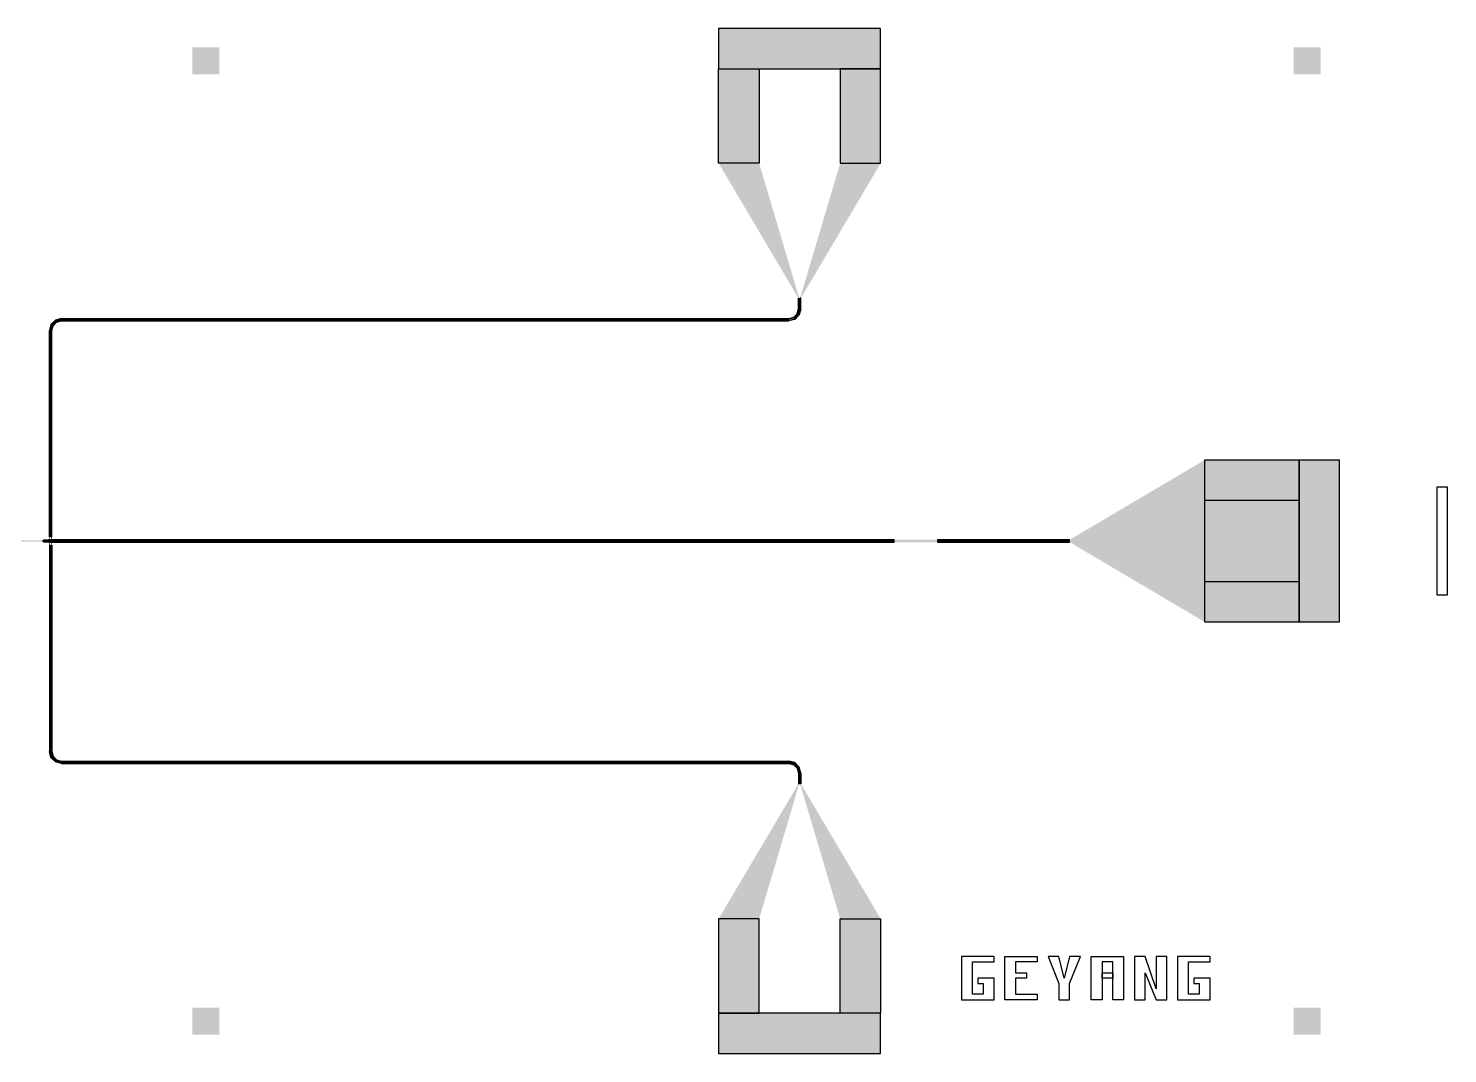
# Model space of a CAD drawing. Extents: x -200 to 7200, y -200 to 2100.
# Drawn here: x 4572 to 7200, y 0 to 1900 of the extents above; entities that cross this region are included whole.
import ezdxf

# ---------------------------------------------------------------- set-up
doc = ezdxf.new("R2010")
doc.units = 0
doc.layers.add('GAP', color=1, linetype='continuous')
doc.layers.add('PIN', color=3, linetype='continuous')

# ---------------------------------------------------------------- blocks, each defined once
blk = doc.blocks.new('R1C1GAP')
for points in [[(6925, 1100), (6750, 1100), (6750, 800), (6925, 800), (6925, 1100)], [(7000, 1100), (6925, 1100), (6925, 800), (7000, 800), (7000, 1100)], [(4609.6, 951.5), (4599.6, 951.5), (4599.6, 948.5), (4609.6, 948.5), (4609.6, 951.5)], [(4615.1, 951.5), (4610.6, 951.5), (4610.6, 948.5), (4615.1, 948.5), (4615.1, 951.5)], [(6175, 952.2), (4616.1, 952.2), (4616.1, 947.8), (6175, 947.8), (6175, 952.2)], [(6500, 952.2), (6255, 952.2), (6255, 947.8), (6500, 947.8), (6500, 952.2)]]:
    blk.add_lwpolyline(points)
for points in [[(6750, 950), (6500, 950), (6750, 1100), (6500, 952.2)], [(6925, 1100), (6750, 1100), (6925, 800), (6750, 800)], [(7000, 1100), (6925, 1100), (7000, 800), (6925, 800)], [(4596.6, 951.5), (4546.6, 951.5), (4596.6, 948.5), (4546.6, 948.5)], [(4599.6, 950), (4596.6, 950), (4599.6, 951.5), (4596.6, 951.5)], [(4599.6, 950), (4596.6, 950), (4599.6, 948.5), (4596.6, 948.5)], [(4609.6, 951.5), (4599.6, 951.5), (4609.6, 948.5), (4599.6, 948.5)], [(4610.6, 950), (4609.6, 950), (4610.6, 951.5), (4609.6, 951.5)], [(4610.6, 950), (4609.6, 950), (4610.6, 948.5), (4609.6, 948.5)], [(4615.1, 951.5), (4610.6, 951.5), (4615.1, 948.5), (4610.6, 948.5)], [(4616.1, 950), (4615.1, 950), (4616.1, 952.2), (4615.1, 951.5)], [(4616.1, 950), (4615.1, 950), (4616.1, 947.8), (4615.1, 948.5)], [(6175, 952.2), (4616.1, 952.2), (6175, 947.8), (4616.1, 947.8)], [(6255, 950), (6175, 950), (6255, 952.2), (6175, 952.2)], [(6255, 950), (6175, 950), (6255, 947.8), (6175, 947.8)], [(6500, 952.2), (6255, 952.2), (6500, 947.8), (6255, 947.8)], [(6750, 950), (6500, 950), (6750, 800), (6500, 947.8)]]:
    blk.add_solid(points)
at = {"layer": 'gap'}
for points in [[(6300, 100), (6360, 100), (6360, 140), (6330, 140), (6330, 130), (6340, 130), (6340, 110), (6320, 110), (6320, 170), (6360, 170), (6360, 180), (6300, 180), (6300, 100), (6300, 100)], [(6380, 100), (6380, 180), (6440, 180), (6440, 170), (6400, 170), (6400, 150), (6420, 150), (6420, 140), (6400, 140), (6400, 110), (6440, 110), (6440, 100), (6380, 100), (6380, 100)], [(6480, 100), (6500, 100), (6500, 130), (6520, 180), (6500, 180), (6490, 140), (6480, 180), (6460, 180), (6480, 130), (6480, 100), (6480, 100)], [(6540, 100), (6540, 180), (6600, 180), (6600, 100), (6580, 100), (6580, 170), (6560, 170), (6560, 100), (6540, 100)], [(6620, 100), (6640, 100), (6640, 150), (6660, 100), (6680, 100), (6680, 180), (6660, 180), (6660, 120), (6640, 180), (6620, 180), (6620, 100), (6620, 100)], [(6700, 100), (6760, 100), (6760, 140), (6730, 140), (6730, 130), (6740, 130), (6740, 110), (6720, 110), (6720, 170), (6760, 170), (6760, 180), (6700, 180), (6700, 100), (6700, 100)], [(6560, 140), (6560, 150), (6580, 150), (6580, 140), (6560, 140)]]:
    blk.add_lwpolyline(points, dxfattribs=at)
blk = doc.blocks.new('R1C1PIN')
for points in [[(6925, 1025), (6750, 1025), (6750, 875), (6925, 875), (6925, 1025)], [(4609.6, 950.8), (4599.6, 950.8), (4599.6, 949.2), (4609.6, 949.2), (4609.6, 950.8)], [(4615.1, 950.8), (4610.6, 950.8), (4610.6, 949.2), (4615.1, 949.2), (4615.1, 950.8)], [(6175, 950.8), (4616.1, 950.8), (4616.1, 949.2), (6175, 949.2), (6175, 950.8)], [(6500, 950.8), (6255, 950.8), (6255, 949.2), (6500, 949.2), (6500, 950.8)]]:
    blk.add_lwpolyline(points)
for points in [[(6750, 950), (6500, 950), (6750, 1025), (6500, 950.8)], [(6925, 1025), (6750, 1025), (6925, 875), (6750, 875)], [(4596.6, 950.2), (4546.6, 950.2), (4596.6, 951), (4546.6, 951)], [(4596.6, 949.8), (4546.6, 949.8), (4596.6, 949), (4546.6, 949)], [(4599.6, 950), (4596.6, 950), (4599.6, 950.8), (4596.6, 951)], [(4599.6, 950), (4596.6, 950), (4599.6, 949.2), (4596.6, 949)], [(4609.6, 950.8), (4599.6, 950.8), (4609.6, 949.2), (4599.6, 949.2)], [(4610.6, 950), (4609.6, 950), (4610.6, 950.8), (4609.6, 950.8)], [(4610.6, 950), (4609.6, 950), (4610.6, 949.2), (4609.6, 949.2)], [(4615.1, 950.8), (4610.6, 950.8), (4615.1, 949.2), (4610.6, 949.2)], [(4616.1, 950), (4615.1, 950), (4616.1, 950.8), (4615.1, 950.8)], [(4616.1, 950), (4615.1, 950), (4616.1, 949.2), (4615.1, 949.2)], [(6175, 950.8), (4616.1, 950.8), (6175, 949.2), (4616.1, 949.2)], [(6255, 950), (6175, 950), (6255, 950.8), (6175, 950.8)], [(6255, 950), (6175, 950), (6255, 949.2), (6175, 949.2)], [(6500, 950.8), (6255, 950.8), (6500, 949.2), (6255, 949.2)], [(6750, 950), (6500, 950), (6750, 875), (6500, 949.2)]]:
    blk.add_solid(points)
blk = doc.blocks.new('R1C1')
for points in [[(5850, 1900), (5850, 1825), (6150, 1825), (6150, 1900), (5850, 1900)], [(5925, 1825), (5925, 1650), (5850, 1650), (5850, 1825), (5925, 1825)], [(6075, 1825), (6075, 1650), (6150, 1650), (6150, 1825), (6075, 1825)], [(5999.2, 1400), (5999.2, 1380), (5997.8, 1380), (5997.8, 1400), (5999.2, 1400)], [(6000.8, 1400), (6000.8, 1380), (6002.2, 1380), (6002.2, 1400), (6000.8, 1400)], [(6002.2, 1380), (5999.3, 1368.9), (5991.1, 1360.7), (5980, 1357.8), (5980, 1359.2), (5990.4, 1362), (5998, 1369.6), (6000.8, 1380), (6002.2, 1380)], [(5999.2, 1380), (5996.7, 1370.4), (5989.6, 1363.3), (5980, 1360.8), (5980, 1362.2), (5988.9, 1364.6), (5995.4, 1371.1), (5997.8, 1380), (5999.2, 1380)], [(4632.7, 1362.2), (4621.6, 1359.3), (4613.4, 1351.1), (4610.5, 1340), (4612, 1340), (4614.7, 1350.4), (4622.3, 1358), (4632.7, 1360.8), (4632.7, 1362.2)], [(4632.7, 1359.2), (4623.1, 1356.7), (4616, 1349.6), (4613.5, 1340), (4615, 1340), (4617.3, 1348.9), (4623.8, 1355.4), (4632.7, 1357.8), (4632.7, 1359.2)], [(5980, 1360.8), (4632.7, 1360.8), (4632.7, 1362.2), (5980, 1362.2), (5980, 1360.8)], [(5980, 1359.2), (4632.7, 1359.2), (4632.7, 1357.8), (5980, 1357.8), (5980, 1359.2)], [(4612, 1340), (4612, 957.5), (4610.5, 957.5), (4610.5, 1340), (4612, 1340)], [(4613.5, 1340), (4613.5, 957.5), (4615, 957.5), (4615, 1340), (4613.5, 1340)], [(4610.7, 953.5), (4610.7, 951.5), (4610.3, 951.5), (4610.3, 953.5), (4610.7, 953.5)], [(4610.7, 946.5), (4610.7, 948.5), (4610.3, 948.5), (4610.3, 946.5), (4610.7, 946.5)], [(4614.7, 953.5), (4614.7, 951.5), (4615.1, 951.5), (4615.1, 953.5), (4614.7, 953.5)], [(4614.7, 946.5), (4614.7, 948.5), (4615.1, 948.5), (4615.1, 946.5), (4614.7, 946.5)], [(4612, 560), (4612, 942.5), (4610.5, 942.5), (4610.5, 560), (4612, 560)], [(4613.5, 560), (4613.5, 942.5), (4615, 942.5), (4615, 560), (4613.5, 560)], [(4632.7, 537.8), (4621.6, 540.7), (4613.4, 548.9), (4610.5, 560), (4612, 560), (4614.7, 549.6), (4622.3, 542), (4632.7, 539.2), (4632.7, 537.8)], [(4632.7, 540.8), (4623.1, 543.3), (4616, 550.4), (4613.5, 560), (4615, 560), (4617.3, 551.1), (4623.8, 544.6), (4632.7, 542.2), (4632.7, 540.8)], [(5980, 540.8), (4632.7, 540.8), (4632.7, 542.2), (5980, 542.2), (5980, 540.8)], [(5980, 539.2), (4632.7, 539.2), (4632.7, 537.8), (5980, 537.8), (5980, 539.2)], [(6002.2, 520), (5999.3, 531.1), (5991.1, 539.3), (5980, 542.2), (5980, 540.8), (5990.4, 538), (5998, 530.4), (6000.8, 520), (6002.2, 520)], [(5999.2, 520), (5996.7, 529.6), (5989.6, 536.7), (5980, 539.2), (5980, 537.8), (5988.9, 535.4), (5995.4, 528.9), (5997.8, 520), (5999.2, 520)], [(5999.2, 500), (5999.2, 520), (5997.8, 520), (5997.8, 500), (5999.2, 500)], [(6000.8, 500), (6000.8, 520), (6002.2, 520), (6002.2, 500), (6000.8, 500)], [(5925, 75), (5925, 250), (5850, 250), (5850, 75), (5925, 75)], [(6075, 75), (6075, 250), (6150, 250), (6150, 75), (6075, 75)], [(6150, 0), (6150, 75), (5850, 75), (5850, 0), (6150, 0)]]:
    blk.add_lwpolyline(points)
for points in [[(5850, 1900), (5850, 1825), (6150, 1900), (6150, 1825)], [(5925, 1825), (5925, 1650), (5850, 1825), (5850, 1650)], [(6075, 1825), (6075, 1650), (6150, 1825), (6150, 1650)], [(5925, 1650), (5999.2, 1400), (5850, 1650), (5997.8, 1400)], [(6075, 1650), (6000.8, 1400), (6150, 1650), (6002.2, 1400)], [(5999.2, 1400), (5999.2, 1380), (5997.8, 1400), (5997.8, 1380)], [(6000.8, 1400), (6000.8, 1380), (6002.2, 1400), (6002.2, 1380)], [(5995.4, 1371.1), (5996.7, 1370.4), (5988.9, 1364.6), (5989.6, 1363.3)], [(5998, 1369.6), (5999.3, 1368.9), (5990.4, 1362), (5991.1, 1360.7)], [(5997.8, 1380), (5999.2, 1380), (5995.4, 1371.1), (5996.7, 1370.4)], [(6000.8, 1380), (6002.2, 1380), (5998, 1369.6), (5999.3, 1368.9)], [(4614.7, 1350.4), (4613.4, 1351.1), (4612, 1340), (4610.5, 1340)], [(4622.3, 1358), (4621.6, 1359.3), (4614.7, 1350.4), (4613.4, 1351.1)], [(4617.3, 1348.9), (4616, 1349.6), (4615, 1340), (4613.5, 1340)], [(4623.8, 1355.4), (4623.1, 1356.7), (4617.3, 1348.9), (4616, 1349.6)], [(4632.7, 1360.8), (4632.7, 1362.2), (4622.3, 1358), (4621.6, 1359.3)], [(4632.7, 1357.8), (4632.7, 1359.2), (4623.8, 1355.4), (4623.1, 1356.7)], [(5980, 1360.8), (4632.7, 1360.8), (5980, 1362.2), (4632.7, 1362.2)], [(5980, 1359.2), (4632.7, 1359.2), (5980, 1357.8), (4632.7, 1357.8)], [(5988.9, 1364.6), (5989.6, 1363.3), (5980, 1362.2), (5980, 1360.8)], [(5990.4, 1362), (5991.1, 1360.7), (5980, 1359.2), (5980, 1357.8)], [(4612, 1340), (4612, 957.5), (4610.5, 1340), (4610.5, 957.5)], [(4613.5, 1340), (4613.5, 957.5), (4615, 1340), (4615, 957.5)], [(4612, 957.5), (4610.7, 953.5), (4610.5, 957.5), (4610.3, 953.5)], [(4610.7, 953.5), (4610.7, 951.5), (4610.3, 953.5), (4610.3, 951.5)], [(4610.7, 946.5), (4610.7, 948.5), (4610.3, 946.5), (4610.3, 948.5)], [(4612, 942.5), (4610.7, 946.5), (4610.5, 942.5), (4610.3, 946.5)], [(4613.5, 957.5), (4614.7, 953.5), (4615, 957.5), (4615.1, 953.5)], [(4613.5, 942.5), (4614.7, 946.5), (4615, 942.5), (4615.1, 946.5)], [(4614.7, 953.5), (4614.7, 951.5), (4615.1, 953.5), (4615.1, 951.5)], [(4614.7, 946.5), (4614.7, 948.5), (4615.1, 946.5), (4615.1, 948.5)], [(4612, 560), (4612, 942.5), (4610.5, 560), (4610.5, 942.5)], [(4613.5, 560), (4613.5, 942.5), (4615, 560), (4615, 942.5)], [(4614.7, 549.6), (4613.4, 548.9), (4612, 560), (4610.5, 560)], [(4617.3, 551.1), (4616, 550.4), (4615, 560), (4613.5, 560)], [(4622.3, 542), (4621.6, 540.7), (4614.7, 549.6), (4613.4, 548.9)], [(4623.8, 544.6), (4623.1, 543.3), (4617.3, 551.1), (4616, 550.4)], [(4632.7, 539.2), (4632.7, 537.8), (4622.3, 542), (4621.6, 540.7)], [(4632.7, 542.2), (4632.7, 540.8), (4623.8, 544.6), (4623.1, 543.3)], [(5980, 540.8), (4632.7, 540.8), (5980, 542.2), (4632.7, 542.2)], [(5980, 539.2), (4632.7, 539.2), (5980, 537.8), (4632.7, 537.8)], [(5990.4, 538), (5991.1, 539.3), (5980, 540.8), (5980, 542.2)], [(5988.9, 535.4), (5989.6, 536.7), (5980, 537.8), (5980, 539.2)], [(5995.4, 528.9), (5996.7, 529.6), (5988.9, 535.4), (5989.6, 536.7)], [(5998, 530.4), (5999.3, 531.1), (5990.4, 538), (5991.1, 539.3)], [(5997.8, 520), (5999.2, 520), (5995.4, 528.9), (5996.7, 529.6)], [(6000.8, 520), (6002.2, 520), (5998, 530.4), (5999.3, 531.1)], [(5925, 250), (5999.2, 500), (5850, 250), (5997.8, 500)], [(5999.2, 500), (5999.2, 520), (5997.8, 500), (5997.8, 520)], [(6000.8, 500), (6000.8, 520), (6002.2, 500), (6002.2, 520)], [(6075, 250), (6000.8, 500), (6150, 250), (6002.2, 500)], [(5925, 75), (5925, 250), (5850, 75), (5850, 250)], [(6075, 75), (6075, 250), (6150, 75), (6150, 250)], [(6150, 0), (6150, 75), (5850, 0), (5850, 75)]]:
    blk.add_solid(points)
at = {"layer": 'gap'}
blk.add_lwpolyline([(7200, 850), (7200, 1050), (7180, 1050), (7180, 850), (7200, 850)], dxfattribs=at)
for points in [[(4875, 1815), (4900, 1815), (4875, 1865), (4900, 1865)], [(4925, 1865), (4925, 1840), (4875, 1865), (4875, 1840)], [(4875, 1865), (4900, 1865), (4875, 1815), (4900, 1815)], [(4875, 1815), (4875, 1840), (4925, 1815), (4925, 1840)], [(6965, 1865), (6965, 1840), (6915, 1865), (6915, 1840)], [(6915, 1815), (6915, 1840), (6965, 1815), (6965, 1840)], [(6965, 1865), (6940, 1865), (6965, 1815), (6940, 1815)], [(6965, 1815), (6940, 1815), (6965, 1865), (6940, 1865)], [(4875, 35), (4900, 35), (4875, 85), (4900, 85)], [(4925, 85), (4925, 60), (4875, 85), (4875, 60)], [(4875, 85), (4900, 85), (4875, 35), (4900, 35)], [(6915, 85), (6940, 85), (6915, 35), (6940, 35)], [(6965, 35), (6940, 35), (6965, 85), (6940, 85)], [(4875, 35), (4875, 60), (4925, 35), (4925, 60)], [(6965, 35), (6965, 60), (6915, 35), (6915, 60)], [(6915, 35), (6915, 60), (6965, 35), (6965, 60)]]:
    blk.add_solid(points, dxfattribs=at)

msp = doc.modelspace()

# ---------------------------------------------------------------- block references
msp.add_blockref('R1C1', (0, 0))
at = {"layer": 'gap'}
msp.add_blockref('R1C1GAP', (0, 0), dxfattribs=at)
at = {"layer": 'pin'}
msp.add_blockref('R1C1PIN', (0, 0), dxfattribs=at)

doc.saveas('drawing.dxf')
